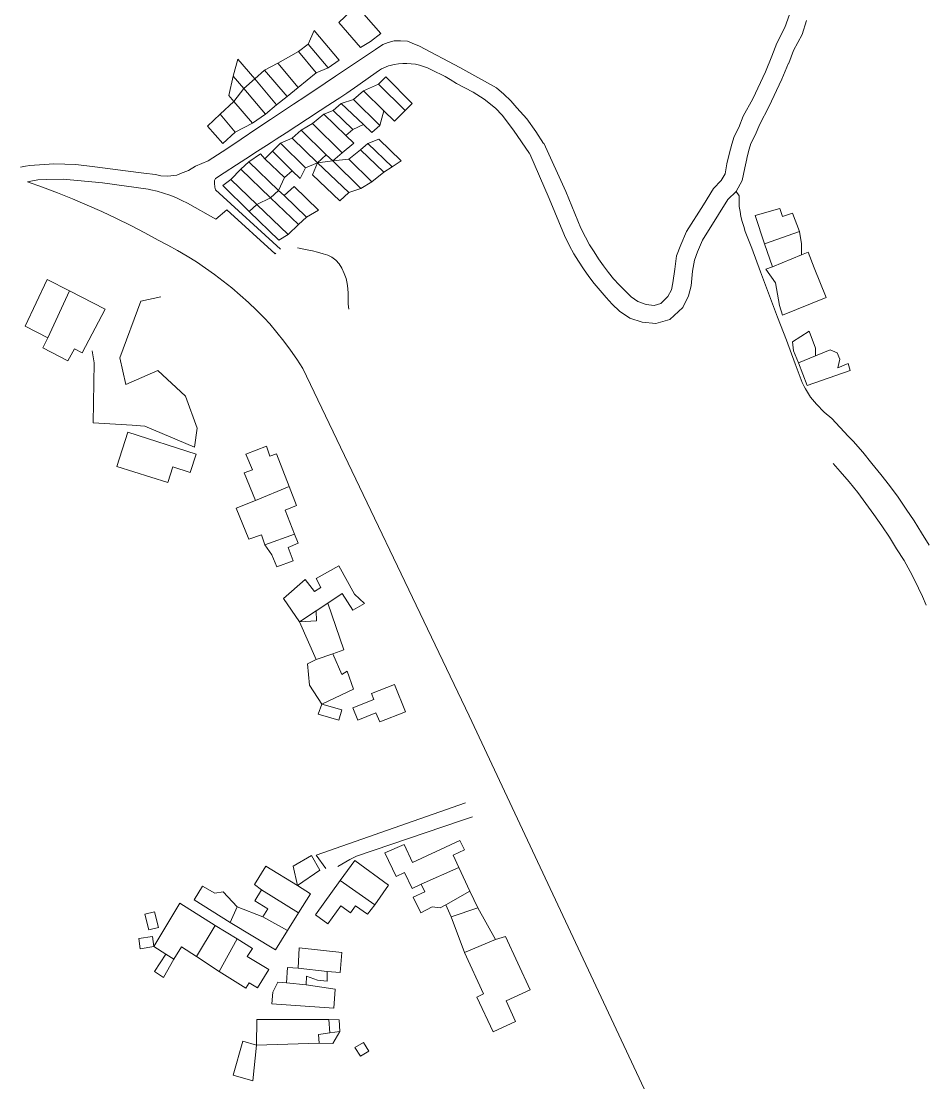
# Model space of a CAD drawing. Header units: inches. Extents: x 1138763 to 1140867, y 1050756 to 1053008.
# Drawn here: x 1139262.1 to 1139486.6, y 1051106.5 to 1051370.4 of the extents above; entities that cross this region are included whole.
import ezdxf

# ---------------------------------------------------------------- set-up
doc = ezdxf.new("R2010")
doc.units = ezdxf.units.IN
doc.header["$MEASUREMENT"] = 0
for name, color, linetype, lineweight in [('LimEdif_AM', 44, 'Continuous', 5), ('ViaPrin_AM', 1, 'Continuous', 15), ('ViaSec_AM', 1, 'Continuous', 18)]:
    doc.layers.add(name, color=color, linetype=linetype, lineweight=lineweight)

msp = doc.modelspace()

# ---------------------------------------------------------------- linework, layer by layer
at = {"layer": 'LimEdif_AM'}
for points in [[(1139346.44, 1051363.87), (1139341.06, 1051370.12), (1139345.44, 1051374.25), (1139351.56, 1051367.37), (1139348.94, 1051365.37), (1139346.44, 1051363.87)], [(1139333.44, 1051364.75), (1139334.94, 1051368.12), (1139341.19, 1051360.75), (1139338.44, 1051358.87), (1139333.44, 1051364.75)], [(1139331.06, 1051362.87), (1139333.44, 1051364.75), (1139338.44, 1051358.87), (1139335.44, 1051357.62), (1139331.06, 1051362.87)], [(1139325.94, 1051360), (1139331.06, 1051362.87), (1139335.44, 1051357.62), (1139330.94, 1051354), (1139325.94, 1051360)], [(1139314.81, 1051356.75), (1139315.94, 1051361), (1139320.19, 1051356.12), (1139317.44, 1051353.75), (1139314.81, 1051356.75)], [(1139322.56, 1051358.25), (1139325.94, 1051360), (1139330.94, 1051354), (1139328.19, 1051351.75), (1139322.56, 1051358.25)], [(1139317.44, 1051353.75), (1139314.94, 1051350.5), (1139313.69, 1051352), (1139314.81, 1051356.75), (1139317.44, 1051353.75)], [(1139320.19, 1051356.12), (1139325.56, 1051349.62), (1139322.81, 1051347.37), (1139317.44, 1051353.75), (1139320.19, 1051356.12)], [(1139320.19, 1051356.12), (1139322.56, 1051358.25), (1139328.19, 1051351.75), (1139325.56, 1051349.62), (1139320.19, 1051356.12)], [(1139350.94, 1051354.75), (1139352.81, 1051356.62), (1139359.31, 1051350), (1139357.56, 1051348.25), (1139350.94, 1051354.75)], [(1139317.44, 1051353.75), (1139322.81, 1051347.37), (1139319.56, 1051345.12), (1139314.94, 1051350.5), (1139317.44, 1051353.75)], [(1139344.69, 1051351), (1139347.19, 1051353.12), (1139352.31, 1051348.12), (1139351.31, 1051344.5), (1139344.69, 1051351)], [(1139347.19, 1051353.12), (1139350.94, 1051354.75), (1139357.56, 1051348.25), (1139354.94, 1051345.62), (1139352.31, 1051348.12), (1139347.19, 1051353.12)], [(1139311.56, 1051347.37), (1139314.94, 1051350.5), (1139319.56, 1051345.12), (1139315.31, 1051342.87), (1139311.56, 1051347.37)], [(1139341.69, 1051350), (1139344.69, 1051351), (1139351.31, 1051344.5), (1139349.31, 1051342.75), (1139347.19, 1051344.75), (1139341.69, 1051350)], [(1139337.31, 1051347.37), (1139339.69, 1051348.25), (1139344.56, 1051343.5), (1139342.81, 1051342), (1139337.31, 1051347.37)], [(1139339.69, 1051348.25), (1139341.69, 1051350), (1139347.19, 1051344.75), (1139344.56, 1051343.5), (1139339.69, 1051348.25)], [(1139315.31, 1051342.87), (1139312.19, 1051340), (1139308.44, 1051344.37), (1139311.56, 1051347.37), (1139315.31, 1051342.87)], [(1139334.56, 1051345), (1139337.31, 1051347.37), (1139342.81, 1051342), (1139344.81, 1051340.12), (1139341.94, 1051337.75), (1139334.56, 1051345)], [(1139329.44, 1051341.37), (1139331.69, 1051343.37), (1139337.94, 1051337.25), (1139335.81, 1051335.25), (1139329.44, 1051341.37)], [(1139331.69, 1051343.37), (1139334.56, 1051345), (1139341.94, 1051337.75), (1139339.56, 1051335.75), (1139337.94, 1051337.25), (1139331.69, 1051343.37)], [(1139324.56, 1051338.12), (1139326.56, 1051340.12), (1139332.81, 1051334), (1139331.44, 1051331.37), (1139329.44, 1051333.25), (1139324.56, 1051338.12)], [(1139326.56, 1051340.12), (1139329.44, 1051341.37), (1139335.81, 1051335.25), (1139332.81, 1051334), (1139326.56, 1051340.12)], [(1139346.44, 1051338.5), (1139348.31, 1051340), (1139354.31, 1051334.25), (1139352.31, 1051332.87), (1139346.44, 1051338.5)], [(1139348.31, 1051340), (1139351.06, 1051341.12), (1139356.56, 1051335.75), (1139354.31, 1051334.25), (1139348.31, 1051340)], [(1139318.69, 1051335.5), (1139321.56, 1051337.5), (1139322.69, 1051336.25), (1139327.56, 1051331.62), (1139326.06, 1051328.37), (1139318.69, 1051335.5)], [(1139322.69, 1051336.25), (1139324.56, 1051338.12), (1139329.44, 1051333.25), (1139327.56, 1051331.62), (1139322.69, 1051336.25)], [(1139343.56, 1051336.12), (1139346.44, 1051338.5), (1139352.31, 1051332.87), (1139349.31, 1051330.5), (1139343.56, 1051336.12)], [(1139316.69, 1051333.62), (1139318.69, 1051335.5), (1139326.06, 1051328.37), (1139324.06, 1051326.5), (1139316.69, 1051333.62)], [(1139343.56, 1051327.87), (1139341.31, 1051325.75), (1139334.56, 1051332.25), (1139335.81, 1051335.25), (1139343.56, 1051327.87)], [(1139339.56, 1051335.75), (1139335.81, 1051335.25), (1139337.94, 1051337.25), (1139339.56, 1051335.75)], [(1139339.56, 1051335.75), (1139346.56, 1051328.87), (1139343.56, 1051327.87), (1139335.81, 1051335.25), (1139339.56, 1051335.75)], [(1139339.56, 1051335.75), (1139343.56, 1051336.12), (1139349.31, 1051330.5), (1139346.56, 1051328.87), (1139339.56, 1051335.75)], [(1139314.19, 1051331.12), (1139316.69, 1051333.62), (1139324.06, 1051326.5), (1139320.69, 1051324.87), (1139314.19, 1051331.12)], [(1139320.69, 1051324.87), (1139318.81, 1051323.12), (1139312.19, 1051329.62), (1139314.19, 1051331.12), (1139320.69, 1051324.87)], [(1139327.44, 1051327.12), (1139329.94, 1051329.37), (1139336.06, 1051323.5), (1139333.06, 1051321.75), (1139327.44, 1051327.12)], [(1139326.06, 1051328.37), (1139327.44, 1051327.12), (1139333.06, 1051321.75), (1139331.06, 1051319.87), (1139324.06, 1051326.5), (1139326.06, 1051328.37)], [(1139320.69, 1051324.87), (1139328.44, 1051317.37), (1139326.19, 1051316), (1139318.81, 1051323.12), (1139320.69, 1051324.87)], [(1139324.06, 1051326.5), (1139331.06, 1051319.87), (1139328.44, 1051317.37), (1139320.69, 1051324.87), (1139324.06, 1051326.5)], [(1139455.69, 1051318.12), (1139446.94, 1051315.12), (1139444.69, 1051322.12), (1139450.81, 1051323.87), (1139451.44, 1051321.87), (1139453.94, 1051322.75), (1139455.69, 1051318.12)], [(1139455.69, 1051318.12), (1139456.19, 1051315.12), (1139456.19, 1051312.37), (1139448.94, 1051309.37), (1139446.94, 1051315.12), (1139455.69, 1051318.12)], [(1139456.19, 1051312.37), (1139457.81, 1051313), (1139459.31, 1051309.12), (1139462.31, 1051301.75), (1139451.44, 1051297.37), (1139450.69, 1051299.75), (1139449.69, 1051305.37), (1139447.31, 1051308.75), (1139448.94, 1051309.37), (1139456.19, 1051312.37)], [(1139274.06, 1051303.37), (1139268.69, 1051291.75), (1139263.06, 1051294.62), (1139268.56, 1051306.25), (1139274.06, 1051303.37)], [(1139274.06, 1051303.37), (1139282.94, 1051298.87), (1139277.19, 1051288), (1139275.31, 1051289), (1139273.69, 1051286), (1139267.44, 1051289.25), (1139268.69, 1051291.75), (1139274.06, 1051303.37)], [(1139459.69, 1051287.25), (1139455.44, 1051285.5), (1139454.19, 1051288.5), (1139453.94, 1051290.75), (1139458.06, 1051293.37), (1139459.69, 1051289.12), (1139459.69, 1051287.25)], [(1139459.69, 1051287.25), (1139463.31, 1051288.75), (1139465.06, 1051288), (1139465.69, 1051286.37), (1139465.19, 1051284.25), (1139467.81, 1051285.37), (1139468.31, 1051283.62), (1139457.56, 1051279.87), (1139455.44, 1051285.5), (1139459.69, 1051287.25)], [(1139298.56, 1051255.75), (1139285.81, 1051259.75), (1139288.56, 1051268.25), (1139305.56, 1051262.75), (1139304.06, 1051258.25), (1139299.81, 1051259.62), (1139298.56, 1051255.75)], [(1139328.69, 1051254.75), (1139320.31, 1051251.25), (1139317.56, 1051258.12), (1139319.56, 1051258.87), (1139317.94, 1051262.75), (1139323.06, 1051264.75), (1139323.94, 1051262.25), (1139325.56, 1051262.87), (1139328.69, 1051254.75)], [(1139328.69, 1051254.75), (1139330.56, 1051250), (1139327.69, 1051248.87), (1139330.06, 1051242.87), (1139322.69, 1051240.25), (1139321.81, 1051242.75), (1139318.69, 1051241.62), (1139315.56, 1051249.37), (1139320.31, 1051251.25), (1139328.69, 1051254.75)], [(1139330.06, 1051242.87), (1139330.94, 1051240.62), (1139328.44, 1051239.62), (1139329.69, 1051236.25), (1139325.69, 1051234.75), (1139324.44, 1051237.75), (1139322.69, 1051240.25), (1139330.06, 1051242.87)], [(1139338.31, 1051225.75), (1139335.44, 1051223.87), (1139331.31, 1051221.12), (1139327.31, 1051226.87), (1139332.69, 1051231.62), (1139335.06, 1051228.62), (1139336.56, 1051229.62), (1139335.44, 1051231.87), (1139341.06, 1051235), (1139344.94, 1051228), (1139347.44, 1051225.62), (1139344.56, 1051224), (1139341.94, 1051228.12), (1139338.31, 1051225.75)], [(1139338.31, 1051225.75), (1139342.31, 1051214.12), (1139339.56, 1051213.12), (1139335.44, 1051211.75), (1139331.31, 1051221.12), (1139335.56, 1051221.37), (1139335.44, 1051223.87), (1139338.31, 1051225.75)], [(1139331.31, 1051221.12), (1139335.44, 1051223.87), (1139335.56, 1051221.37), (1139331.31, 1051221.12)], [(1139339.56, 1051213.12), (1139341.81, 1051208), (1139343.19, 1051208.87), (1139344.69, 1051204.37), (1139336.81, 1051200.62), (1139333.81, 1051205.37), (1139333.31, 1051210.62), (1139335.44, 1051211.75), (1139339.56, 1051213.12)], [(1139351.31, 1051196.25), (1139350.31, 1051198.5), (1139345.81, 1051196.62), (1139344.56, 1051199.75), (1139349.81, 1051201.75), (1139349.19, 1051203.25), (1139354.94, 1051205.5), (1139357.69, 1051198.75), (1139351.31, 1051196.25)], [(1139336.81, 1051200.62), (1139341.81, 1051199.25), (1139341.06, 1051196.62), (1139335.94, 1051198.12), (1139336.81, 1051200.62)], [(1139370.94, 1051160), (1139361.56, 1051155.87), (1139359.31, 1051154.75), (1139357.44, 1051158.75), (1139355.31, 1051157.75), (1139352.56, 1051163.62), (1139357.31, 1051165.75), (1139359.44, 1051161.25), (1139371.19, 1051166.75), (1139372.31, 1051164.37), (1139369.56, 1051163.12), (1139370.94, 1051160)], [(1139330.81, 1051155.5), (1139329.69, 1051160.37), (1139334.31, 1051163), (1139336.31, 1051159.37), (1139330.81, 1051155.5)], [(1139341.44, 1051156.75), (1139345.06, 1051161.75), (1139353.44, 1051155.62), (1139350.06, 1051150.75), (1139341.44, 1051156.75)], [(1139321.81, 1051154.5), (1139320.06, 1051155.75), (1139322.94, 1051160.37), (1139330.81, 1051155.5), (1139334.06, 1051153.5), (1139331.06, 1051148.75), (1139321.81, 1051154.5)], [(1139370.94, 1051160), (1139373.69, 1051154.12), (1139367.69, 1051150.75), (1139366.31, 1051150), (1139364.31, 1051150.25), (1139361.44, 1051148.75), (1139359.56, 1051152.62), (1139362.44, 1051154), (1139361.56, 1051155.87), (1139370.94, 1051160)], [(1139315.81, 1051150.25), (1139314.06, 1051146.37), (1139305.06, 1051152), (1139307.19, 1051155.37), (1139310.19, 1051153.62), (1139312.31, 1051154), (1139315.81, 1051150.25)], [(1139350.06, 1051150.75), (1139348.19, 1051148.37), (1139345.19, 1051150.5), (1139343.94, 1051148.75), (1139341.56, 1051150.5), (1139338.31, 1051146), (1139335.31, 1051148.25), (1139341.44, 1051156.75), (1139350.06, 1051150.75)], [(1139331.06, 1051148.75), (1139328.31, 1051144.37), (1139322.19, 1051147.75), (1139323.44, 1051149.75), (1139320.19, 1051151.75), (1139321.81, 1051154.5), (1139331.06, 1051148.75)], [(1139373.69, 1051154.12), (1139375.69, 1051150), (1139369.06, 1051147.75), (1139367.69, 1051150.75), (1139373.69, 1051154.12)], [(1139295.06, 1051140.37), (1139301.56, 1051151.12), (1139310.31, 1051145.62), (1139305.69, 1051137.87), (1139301.94, 1051140.25), (1139300.06, 1051137.25), (1139298.06, 1051138.5), (1139295.06, 1051140.37)], [(1139315.81, 1051150.25), (1139322.19, 1051147.75), (1139328.31, 1051144.37), (1139325.31, 1051139.5), (1139314.06, 1051146.37), (1139315.81, 1051150.25)], [(1139375.69, 1051150), (1139380.06, 1051142.12), (1139372.31, 1051138.87), (1139369.06, 1051147.75), (1139375.69, 1051150)], [(1139293.81, 1051144.5), (1139292.81, 1051148.37), (1139295.19, 1051149), (1139296.19, 1051145.12), (1139293.81, 1051144.5)], [(1139310.31, 1051145.62), (1139315.81, 1051142.25), (1139311.31, 1051134.12), (1139305.69, 1051137.87), (1139310.31, 1051145.62)], [(1139295.06, 1051140.37), (1139291.69, 1051139.75), (1139291.31, 1051142.37), (1139294.69, 1051142.87), (1139295.06, 1051140.37)], [(1139315.81, 1051142.25), (1139319.56, 1051139.87), (1139318.31, 1051137.87), (1139323.69, 1051134.62), (1139320.81, 1051130.12), (1139318.81, 1051131.37), (1139317.94, 1051130), (1139311.31, 1051134.12), (1139315.81, 1051142.25)], [(1139380.06, 1051142.12), (1139382.56, 1051142.87), (1139388.69, 1051129.62), (1139382.69, 1051126.87), (1139385.06, 1051121.75), (1139379.44, 1051119.12), (1139375.44, 1051127.75), (1139377.06, 1051128.62), (1139372.31, 1051138.87), (1139380.06, 1051142.12)], [(1139338.19, 1051134.12), (1139330.94, 1051135), (1139331.19, 1051140), (1139341.81, 1051138.87), (1139341.44, 1051133.87), (1139338.19, 1051134.12)], [(1139300.06, 1051137.25), (1139297.44, 1051132.62), (1139295.19, 1051134.12), (1139298.06, 1051138.5), (1139300.06, 1051137.25)], [(1139338.19, 1051134.12), (1139338.19, 1051131.75), (1139335.81, 1051132), (1139333.06, 1051133), (1139332.94, 1051130.87), (1139328.06, 1051131.37), (1139328.31, 1051135.12), (1139330.94, 1051135), (1139338.19, 1051134.12)], [(1139332.94, 1051130.87), (1139340.19, 1051129.75), (1139339.81, 1051125), (1139324.44, 1051126.12), (1139324.69, 1051129), (1139325.94, 1051131.5), (1139328.06, 1051131.37), (1139332.94, 1051130.87)], [(1139338.56, 1051122.25), (1139338.81, 1051118.87), (1139336.06, 1051118.5), (1139336.19, 1051116.37), (1139320.56, 1051115.87), (1139320.69, 1051122.25), (1139338.56, 1051122.25)], [(1139338.56, 1051122.25), (1139341.19, 1051122.12), (1139341.31, 1051119.25), (1139338.81, 1051118.87), (1139338.56, 1051122.25)], [(1139341.31, 1051119.25), (1139339.56, 1051116.25), (1139336.19, 1051116.37), (1139336.06, 1051118.5), (1139338.81, 1051118.87), (1139341.31, 1051119.25)], [(1139320.56, 1051115.87), (1139319.69, 1051107), (1139314.81, 1051108.37), (1139317.19, 1051116.87), (1139320.56, 1051115.87)], [(1139346.44, 1051113.12), (1139345.06, 1051115.25), (1139347.19, 1051116.5), (1139348.56, 1051114.37), (1139346.44, 1051113.12)]]:
    msp.add_lwpolyline(points, dxfattribs=at)
at = {"layer": 'ViaPrin_AM'}
for points in [[(1139392.02, 1051340.07), (1139390.08, 1051343.03), (1139387.81, 1051346.19), (1139385.38, 1051348.9), (1139383.86, 1051350.61), (1139382.1, 1051352.28), (1139380.29, 1051353.87), (1139371.16, 1051358.9), (1139361.14, 1051364.24), (1139359.31, 1051364.98), (1139358.13, 1051365.44), (1139356.39, 1051365.58), (1139354.82, 1051365.55), (1139353.37, 1051365.17), (1139352, 1051364.66), (1139350.16, 1051363.38), (1139347.99, 1051361.94), (1139343, 1051358.61), (1139340.24, 1051356.77), (1139337.69, 1051355.07), (1139332.83, 1051351.84), (1139329.78, 1051349.81), (1139327.04, 1051347.98), (1139324.04, 1051345.98), (1139320.66, 1051343.73), (1139316.79, 1051341.15), (1139313.18, 1051338.75), (1139308.61, 1051335.7), (1139305.44, 1051334.4), (1139303.72, 1051333.29), (1139301.71, 1051332.61), (1139300.75, 1051332.15), (1139298.53, 1051331.91), (1139296.83, 1051331.97), (1139295.45, 1051332.31), (1139292.58, 1051332.67), (1139288, 1051333.24), (1139280.39, 1051334.22), (1139275.65, 1051334.79), (1139270.2, 1051334.95), (1139264.18, 1051334.57), (1139263.13, 1051334.42), (1139261.87, 1051334.17)], [(1139388.51, 1051337.55), (1139384.54, 1051343.35), (1139381.73, 1051347.06), (1139380.09, 1051348.78), (1139377.27, 1051351.03), (1139374.49, 1051352.77), (1139370.37, 1051354.97), (1139368.78, 1051355.93), (1139367.52, 1051356.7), (1139364.1, 1051358.39), (1139363.15, 1051358.83), (1139362.16, 1051359.21), (1139361.15, 1051359.51), (1139360.12, 1051359.74), (1139359.08, 1051359.88), (1139358.02, 1051359.96), (1139356.97, 1051359.95), (1139355.92, 1051359.87), (1139354.88, 1051359.71), (1139353.85, 1051359.47), (1139353.42, 1051359.35), (1139351.73, 1051358.6), (1139351.21, 1051358.23), (1139348.93, 1051356.66), (1139345.8, 1051354.48), (1139343.07, 1051352.59), (1139341.3, 1051351.36), (1139340.69, 1051350.97), (1139338.38, 1051349.46), (1139336.46, 1051348.22), (1139333.32, 1051346.17), (1139330.64, 1051344.43), (1139327.97, 1051342.69), (1139325.51, 1051341.09), (1139324.26, 1051340.27), (1139323.1, 1051339.53), (1139320.87, 1051338.09), (1139317.96, 1051336.21), (1139315.59, 1051334.69), (1139312.52, 1051332.71), (1139310.38, 1051331.33), (1139310.14, 1051330.84), (1139310.11, 1051330.15), (1139310.25, 1051329.18), (1139310.42, 1051328.54), (1139326.57, 1051313.76)], [(1139325.43, 1051312.76), (1139325.25, 1051312.61), (1139313.24, 1051323.53), (1139310.45, 1051321.19), (1139303.44, 1051325.16), (1139301.99, 1051325.9), (1139300.51, 1051326.58), (1139299, 1051327.18), (1139297.46, 1051327.71), (1139295.89, 1051328.17), (1139294.31, 1051328.55), (1139293.65, 1051328.68), (1139282.27, 1051330.24), (1139272.48, 1051331.18), (1139268.44, 1051331.08), (1139266.18, 1051330.96), (1139264.85, 1051330.78), (1139263.64, 1051330.48), (1139267.39, 1051329.15), (1139271.12, 1051327.74), (1139274.82, 1051326.26), (1139278.49, 1051324.71), (1139282.13, 1051323.09), (1139285.74, 1051321.39), (1139289.32, 1051319.63), (1139292.85, 1051317.8), (1139296.11, 1051316.03), (1139298.54, 1051314.78), (1139300.94, 1051313.45), (1139303.31, 1051312.06), (1139305.63, 1051310.6), (1139307.9, 1051309.07), (1139310.14, 1051307.48), (1139312.33, 1051305.83), (1139314.47, 1051304.12), (1139316.56, 1051302.34), (1139318.6, 1051300.51), (1139320.59, 1051298.62), (1139322.52, 1051296.68), (1139323.91, 1051295.21), (1139325.67, 1051293.08), (1139327.38, 1051290.9), (1139329.03, 1051288.67), (1139330.61, 1051286.4), (1139332.13, 1051284.08), (1139373.49, 1051197.71), (1139429.67, 1051078.11)]]:
    msp.add_lwpolyline(points, dxfattribs=at)
at = {"layer": 'ViaSec_AM'}
for points in [[(1139453.19, 1051372.12), (1139452.06, 1051368.87), (1139450.06, 1051365), (1139448.81, 1051361.75), (1139447.19, 1051357.87), (1139444.06, 1051351.12), (1139441.69, 1051346.87), (1139440.56, 1051344), (1139439.44, 1051341.75), (1139438.81, 1051339.87), (1139438.19, 1051337.37), (1139437.56, 1051335), (1139437.19, 1051332.5), (1139436.19, 1051330.87), (1139434.31, 1051328.87), (1139431.81, 1051324.75), (1139427.56, 1051318.12), (1139426.19, 1051314.87), (1139425.06, 1051312.12), (1139424.69, 1051308.75), (1139424.19, 1051305.37), (1139423.81, 1051303.62), (1139422.94, 1051302), (1139421.19, 1051300.25), (1139419.56, 1051299.75), (1139417.56, 1051300), (1139415.44, 1051300.75), (1139413.81, 1051301.87), (1139412.31, 1051303.37), (1139410.81, 1051304.87), (1139409.44, 1051306.37), (1139408.19, 1051308), (1139406.94, 1051309.62), (1139405.69, 1051311.37), (1139404.56, 1051313.12), (1139403.44, 1051314.87), (1139402.44, 1051316.75), (1139401.31, 1051319), (1139397.56, 1051328.12), (1139392.06, 1051340.12)], [(1139388.56, 1051337.5), (1139393.44, 1051326.37), (1139397.19, 1051317.12), (1139398.44, 1051314.62), (1139399.56, 1051312.62), (1139400.69, 1051310.75), (1139401.94, 1051308.87), (1139403.31, 1051307), (1139404.56, 1051305.25), (1139406.06, 1051303.5), (1139407.56, 1051301.75), (1139409.06, 1051300.12), (1139410.94, 1051298.37), (1139413.44, 1051296.62), (1139416.56, 1051295.62), (1139419.94, 1051295.25), (1139423.44, 1051296.25), (1139426.69, 1051299.25), (1139428.06, 1051302.12), (1139428.69, 1051304.62), (1139429.06, 1051308.25), (1139429.56, 1051311), (1139430.31, 1051313.12), (1139431.56, 1051316), (1139435.56, 1051322.37), (1139437.81, 1051326.12), (1139439.94, 1051328.12), (1139441.44, 1051330.87), (1139442.06, 1051334), (1139442.56, 1051336.25), (1139442.56, 1051336.37), (1139443.19, 1051338.62), (1139443.56, 1051340), (1139444.69, 1051342.12), (1139445.81, 1051344.87), (1139448.06, 1051349.12), (1139451.31, 1051356), (1139452.94, 1051360), (1139453.06, 1051360), (1139454.19, 1051363.12), (1139456.31, 1051367.12), (1139457.44, 1051370.62)], [(1139487.94, 1051240.12), (1139486.06, 1051243.25), (1139484.19, 1051246.25), (1139482.19, 1051249.12), (1139480.19, 1051252.12), (1139478.06, 1051255), (1139475.94, 1051257.75), (1139473.69, 1051260.5), (1139471.44, 1051263.25), (1139469.06, 1051266), (1139467.81, 1051267.25), (1139463.69, 1051271.62), (1139461.81, 1051273.25), (1139459.94, 1051275.25), (1139458.44, 1051277), (1139457.19, 1051279), (1139456.81, 1051279.62), (1139456.31, 1051280.62), (1139454.56, 1051285.25), (1139452.44, 1051291.12), (1139450.19, 1051296.87), (1139445.94, 1051308.12), (1139443.81, 1051314), (1139442.19, 1051318.12), (1139441.81, 1051319.37), (1139441.44, 1051320.62), (1139441.06, 1051321.87), (1139440.94, 1051323.12), (1139440.69, 1051324.37), (1139440.69, 1051325.62), (1139440.69, 1051327), (1139439.94, 1051328.12)], [(1139343.56, 1051298.87), (1139343.44, 1051300.12), (1139343.44, 1051301.5), (1139343.44, 1051302.75), (1139343.31, 1051304), (1139343.19, 1051305.25), (1139342.94, 1051306.5), (1139342.44, 1051307.75), (1139341.81, 1051309), (1139341.19, 1051310.12), (1139340.31, 1051311), (1139339.31, 1051311.75), (1139338.31, 1051312.25), (1139337.19, 1051312.62), (1139335.81, 1051313), (1139334.56, 1051313.37), (1139333.19, 1051313.62), (1139331.94, 1051313.87), (1139330.81, 1051314.12)], [(1139296.81, 1051301.87), (1139291.81, 1051300.87), (1139286.56, 1051286.75), (1139288.06, 1051280.12), (1139296.06, 1051283.62), (1139302.94, 1051277.25), (1139305.81, 1051269.25), (1139305.19, 1051264.5), (1139292.81, 1051269.75), (1139289.69, 1051270), (1139279.94, 1051270.62), (1139280.19, 1051285.5), (1139279.69, 1051288.5)], [(1139487.19, 1051225.25), (1139486.31, 1051227.37), (1139485.31, 1051229.5), (1139484.31, 1051231.5), (1139483.19, 1051233.62), (1139481.69, 1051236.37), (1139479.81, 1051239.25), (1139478.06, 1051242.12), (1139476.19, 1051245), (1139474.19, 1051247.75), (1139472.19, 1051250.5), (1139470.19, 1051253.25), (1139468.06, 1051255.87), (1139465.81, 1051258.5), (1139464.06, 1051260.5)], [(1139372.56, 1051176.12), (1139335.44, 1051163.12), (1139337.81, 1051159.75)], [(1139374.31, 1051172.62), (1139371.31, 1051171.62), (1139345.44, 1051162.87), (1139343.81, 1051162), (1139340.81, 1051160.25)]]:
    msp.add_lwpolyline(points, dxfattribs=at)

doc.saveas('drawing.dxf')
